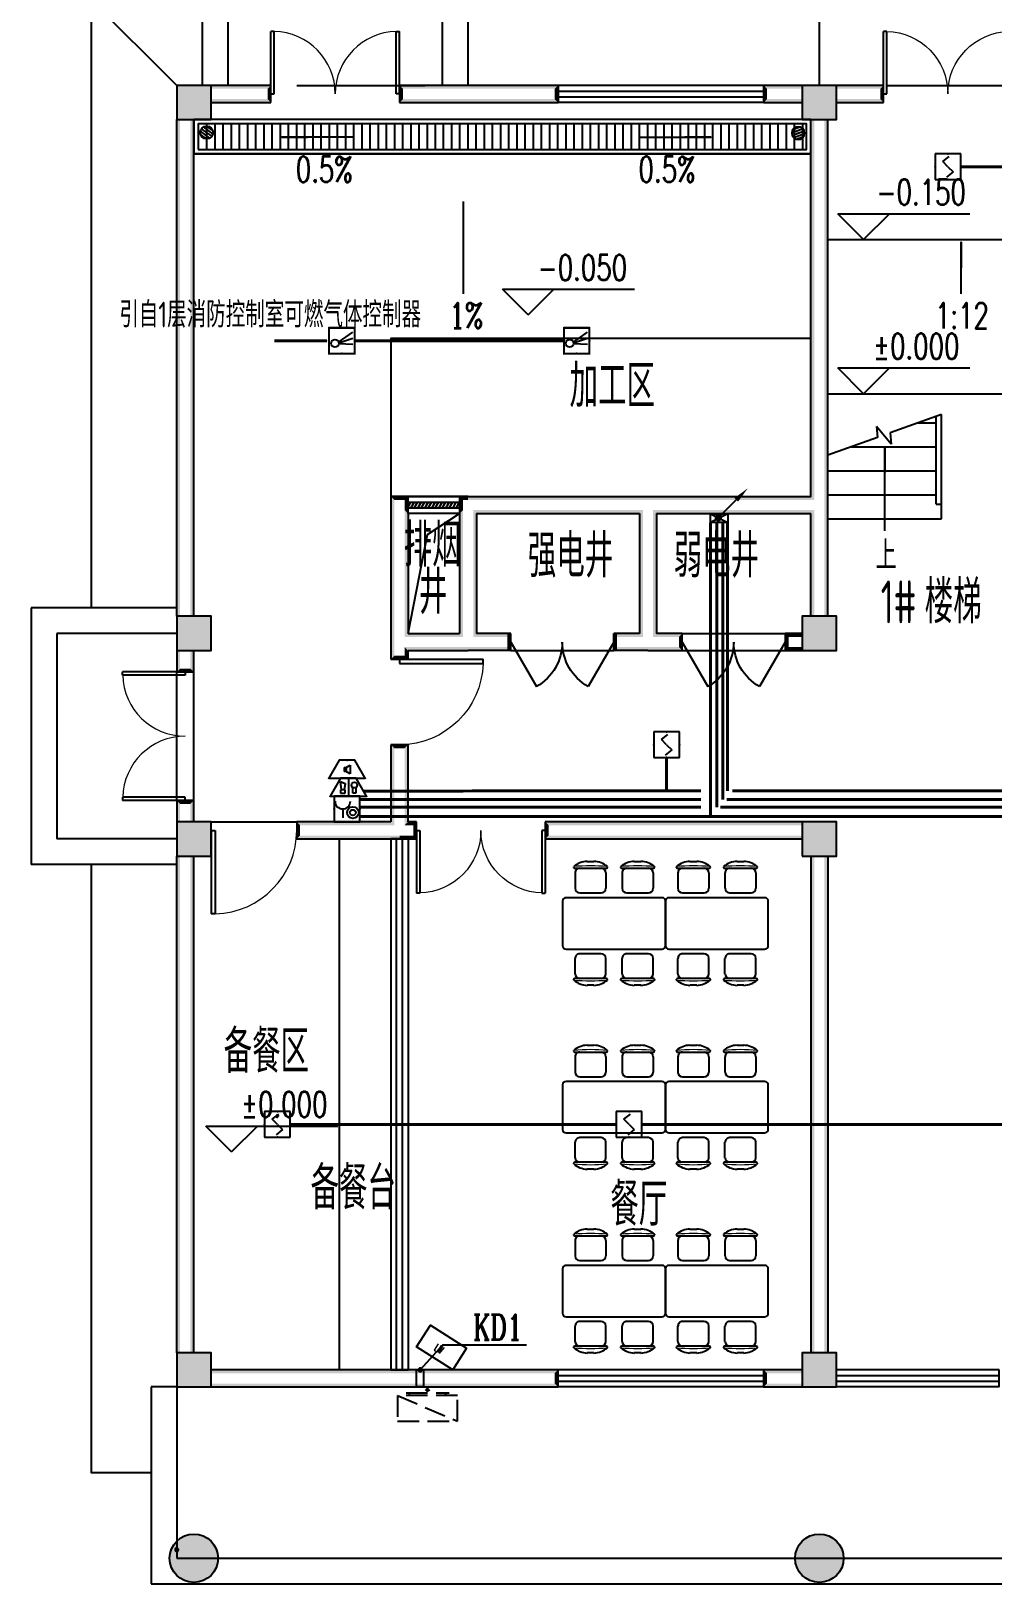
# Model space of a CAD drawing. Extents: x 6250600 to 6678662, y -692028 to -290561.
# Drawn here: x 6560803 to 6572028, y -406066 to -387932 of the extents above; entities that cross this region are included whole.
import ezdxf
from ezdxf.enums import TextEntityAlignment as Align

# ---------------------------------------------------------------- set-up
doc = ezdxf.new("R2010")
doc.units = 0
doc.header["$LTSCALE"] = 1000
doc.header["$MEASUREMENT"] = 0
doc.linetypes.add('DASH', pattern=[0.35, 0.25, -0.1])
doc.layers.get('0').update_dxf_attribs({"linetype": 'CONTINUOUS'})
for name, color, linetype in [('EQUIP-消防', 3, 'CONTINUOUS'), ('LWIRE', 4, 'CONTINUOUS'), ('PUB_HATCH', 8, 'CONTINUOUS'), ('WIRE-消防', 5, 'CONTINUOUS'), ('WIRE-照明', 1, 'CONTINUOUS'), ('建筑底图', 251, 'CONTINUOUS'), ('排水', 221, 'CONTINUOUS')]:
    doc.layers.add(name, color=color, linetype=linetype)
doc.styles.add('_TCH_AXIS', font='COMPLEX', dxfattribs={"bigfont": 'GBCBIG'})
doc.styles.add('_TCH_DIM', font='SIMPLEX', dxfattribs={"bigfont": 'GBCBIG'})
doc.styles.add('_TCH_LABEL', font='COMPLEX', dxfattribs={"bigfont": 'GBCBIG'})
doc.styles.add('DIM_FONT', font='SIMPLEX', dxfattribs={"width": 0.7, "bigfont": 'GBCBIG'})
doc.styles.add('sceie', font='sceie.shx', dxfattribs={"width": 0.7, "bigfont": 'sceic.shx'})
doc.styles.add('schuco', font='sceie.shx', dxfattribs={"width": 0.7, "bigfont": 'sceic.shx'})
doc.styles.get("Standard").update_dxf_attribs({"font": 'GBENOR', "bigfont": 'GBCBIG'})
doc.styles.add('TG_LINETYPE', font='SIMPLEX', dxfattribs={"width": 0.8, "height": 3, "bigfont": 'HZTXT'})
doc.linetypes.add('TG_C', pattern='A,2,-0.4,["C",TG_LINETYPE,S=0.1,R=0,X=-0.27,Y=-0.15],0', length=2.4)
doc.linetypes.add('TG_F', pattern='A,2,-0.4,["F",TG_LINETYPE,S=0.1,R=0,X=-0.28,Y=-0.15],0', length=2.4)

# ---------------------------------------------------------------- blocks, each defined once
blk = doc.blocks.new('$Equip$00002649')
for p, q in [((-0.5, 0.5), (-0.5, -0.5)), ((0.5, 0.5), (-0.5, 0.5)), ((-0.2, 0.2), (0.05, 0.4)), ((0, 0), (-0.2, 0.2)), ((0, 0), (0.2, -0.2)), ((0.5, -0.5), (0.5, 0.5)), ((-0.5, -0.5), (0.5, -0.5)), ((0.2, -0.2), (-0.05, -0.4))]:
    blk.add_line(p, q)
at = {"const_width": 0.04}
blk.add_lwpolyline([(-0.5, 0.5), (0.5, 0.5), (0.5, -0.5), (-0.5, -0.5), (-0.5, 0.5), (0.5, 0.5)], dxfattribs=at)
for p in [(-0.5, 0), (0, 0.5), (0.5, 0), (0, -0.5)]:
    blk.add_point(p)
at = {"color": 7, "flags": 1}
for tag, height, p in [('A', 0.00002, (0, 0)), ('B', 0.4, (0.762, -0.208))]:
    blk.add_attdef(tag, text='', height=height, dxfattribs=at).set_placement(p, align=Align.MIDDLE_CENTER)
blk = doc.blocks.new('$equip$00002679')
for p, q in [((-0.3, 0.699), (-0.703, 0)), ((0.3, 0.699), (-0.3, 0.699)), ((0.3, 0.699), (-0.3, 0.699)), ((0, 0.699), (0, 0)), ((0.703, 0), (0.3, 0.699)), ((-0.703, 0), (0.703, 0)), ((-0.264, 0.249), (-0.304, 0.569)), ((-0.304, 0.569), (-0.128, 0.489)), ((-0.304, 0.249), (-0.304, 0.113)), ((-0.128, 0.249), (-0.304, 0.249)), ((-0.304, 0.113), (-0.128, 0.113)), ((-0.128, 0.489), (-0.168, 0.249)), ((-0.128, 0.113), (-0.128, 0.249)), ((0.174, 0.11), (0.174, 0.338)), ((0.294, 0.11), (0.174, 0.11)), ((0.294, 0.338), (0.294, 0.11))]:
    blk.add_line(p, q)
at = {"const_width": 0.0667}
for points in [[(-0.299, 0.699), (0.301, 0.699), (0.703, 0), (-0.702, 0), (-0.299, 0.699), (0.301, 0.699)], [(-0.3, 0.699), (0.3, 0.699), (0.703, 0), (-0.703, 0), (-0.3, 0.699), (0.3, 0.699)]]:
    blk.add_lwpolyline(points, dxfattribs=at)
blk.add_circle((0.234, 0.43), 0.111)
for p in [(0, 0.699), (-0.501, 0.349), (0, 0), (0.502, 0.349)]:
    blk.add_point(p)
at = {"color": 7, "flags": 1}
for tag, height, p in [('A', 0.00002, (0, 0)), ('B', 0.4, (0.961, 0.299))]:
    blk.add_attdef(tag, text='', height=height, dxfattribs=at).set_placement(p, align=Align.MIDDLE_CENTER)
blk = doc.blocks.new('$equip$00002677')
for p, q in [((-0.3, 0.699), (-0.703, 0)), ((0.3, 0.699), (-0.3, 0.699)), ((0.703, 0), (0.3, 0.699)), ((-0.703, 0), (0.703, 0)), ((-0.117, 0.421), (-0.117, 0.26)), ((-0.117, 0.421), (-0.036, 0.421)), ((-0.036, 0.26), (-0.117, 0.26)), ((-0.036, 0.421), (0.118, 0.503)), ((-0.036, 0.421), (-0.036, 0.26)), ((0.118, 0.173), (-0.036, 0.26)), ((0.118, 0.503), (0.118, 0.173))]:
    blk.add_line(p, q)
at = {"const_width": 0.0667}
blk.add_lwpolyline([(-0.3, 0.699), (0.3, 0.699), (0.703, 0), (-0.703, 0), (-0.3, 0.699), (0.3, 0.699)], dxfattribs=at)
blk.add_lwpolyline([(-0.3, 0.699), (0.3, 0.699), (0.703, 0), (-0.703, 0), (-0.3, 0.699), (0.3, 0.699)], dxfattribs=at)
for p in [(0, 0.699), (-0.501, 0.349), (0, 0), (0.502, 0.349)]:
    blk.add_point(p)
at = {"color": 7, "flags": 1}
for tag, height, p in [('A', 0.00002, (0, 0)), ('B', 0.4, (0.961, 0.299))]:
    blk.add_attdef(tag, text='', height=height, dxfattribs=at).set_placement(p, align=Align.MIDDLE_CENTER)
blk = doc.blocks.new('$equip$00002651')
for p, q in [((-0.5, 0.5), (-0.5, -0.5)), ((0.5, 0.5), (-0.5, 0.5)), ((-0.125, -0.052), (0.429, 0.342)), ((-0.119, -0.075), (0.429, 0.108)), ((0.5, -0.5), (0.5, 0.5)), ((-0.5, -0.5), (0.5, -0.5)), ((-0.116, -0.1), (0.429, -0.126))]:
    blk.add_line(p, q)
at = {"const_width": 0.0667}
blk.add_lwpolyline([(-0.5, 0.5), (0.5, 0.5), (0.5, -0.5), (-0.5, -0.5), (-0.5, 0.5), (0.5, 0.5)], dxfattribs=at)
blk.add_circle((-0.268, -0.1), 0.151)
for p in [(-0.5, 0), (0, 0.5), (0.5, 0), (0, -0.5)]:
    blk.add_point(p)
at = {"color": 7, "flags": 1}
for tag, height, p in [('A', 0.00002, (0, 0)), ('B', 0.4, (0.762, -0.208))]:
    blk.add_attdef(tag, text='', height=height, dxfattribs=at).set_placement(p, align=Align.MIDDLE_CENTER)
blk = doc.blocks.new('$TelecSys$00000079')
for p, q in [((0.7, 0.7), (0, 0)), ((0.104, 0.104), (0.104, 0.104)), ((-0.104, -0.104), (-0.104, -0.104))]:
    blk.add_line(p, q)
at = {"const_width": 0.142}
blk.add_lwpolyline([(-0.071, 0, 1), (0.071, 0, 1)], format="xyb", close=True, dxfattribs=at)
blk.add_solid([(0.63, 0.77), (0.77, 0.63), (1.15, 1.15)])
at = {"width": 0.8, "flags": 9}
blk.add_attdef('A', (0, 0), '', height=0.00002, dxfattribs=at)
blk = doc.blocks.new('$equip$00002655')
for p, q in [((-0.5, 1), (-0.5, 0)), ((0.5, 1), (-0.5, 1)), ((0.5, 0), (0.5, 1)), ((-0.5, 0), (0.5, 0)), ((-0.169, 0.5), (-0.169, 0.15))]:
    blk.add_line(p, q)
at = {"const_width": 0.0667}
blk.add_lwpolyline([(-0.5, 1), (0.5, 1), (0.5, 0), (-0.5, 0), (-0.5, 1), (0.5, 1)], dxfattribs=at)
for radius in [0.226, 0.113]:
    blk.add_circle((0.227, 0.36), radius)
blk.add_arc((-0.169, 0.8), 0.3, 180, 0)
for p in [(0, 1), (-0.5, 0.5), (0, 0), (0.5, 0.5)]:
    blk.add_point(p)
at = {"color": 7, "flags": 1}
for tag, height, p in [('A', 0.00002, (0, 0)), ('B', 0.4, (0.762, 0.292))]:
    blk.add_attdef(tag, text='', height=height, dxfattribs=at).set_placement(p, align=Align.MIDDLE_CENTER)
blk = doc.blocks.new('$plan$00000279')
for p, q in [((-389, 921), (-290, 921)), ((298, 921), (397, 921)), ((-569, 821), (-109, 821)), ((-564, 754), (-564, 529)), ((-114, 754), (-114, 529)), ((117, 821), (577, 821)), ((122, 754), (122, 529)), ((572, 754), (572, 529)), ((-497, 461), (-182, 461)), ((190, 461), (505, 461)), ((-746, 342), (-746, -308)), ((704, 392), (-696, 392)), ((754, -308), (754, 342)), ((-696, -358), (704, -358)), ((-182, -427), (-497, -427)), ((505, -427), (190, -427)), ((-564, -720), (-564, -495)), ((-114, -720), (-114, -495)), ((122, -720), (122, -495)), ((572, -720), (572, -495)), ((-109, -787), (-569, -787)), ((-290, -887), (-389, -887)), ((577, -787), (117, -787)), ((397, -887), (298, -887))]:
    blk.add_line(p, q)
for centre, radius, start, end in [((-379, 606), 316, 91.7651, 130.7265), ((-300, 606), 316, 49.2735, 88.2349), ((307, 606), 316, 91.7651, 130.7265), ((387, 606), 316, 49.2735, 88.2349), ((-579, 837), 10, 130.7265, 202.67), ((-569, 841), 20, 202.67, 270), ((-497, 754), 67.5, 90, 180), ((-182, 754), 67.5, 0, 90), ((-109, 841), 20, 270, 337.33), ((-100, 837), 10, 337.33, 49.2735), ((108, 837), 10, 130.7265, 202.67), ((117, 841), 20, 202.67, 270), ((190, 754), 67.5, 90, 180), ((505, 754), 67.5, 0, 90), ((577, 841), 20, 270, 337.33), ((587, 837), 10, 337.33, 49.2735), ((-497, 529), 67.5, 180, 270), ((-182, 529), 67.5, 270, 0), ((190, 529), 67.5, 180, 270), ((505, 529), 67.5, 270, 0), ((-696, 342), 50, 90, 180), ((704, 342), 50, 0, 90), ((-696, -308), 50, 180, 270), ((-497, -495), 67.5, 90, 180), ((-182, -495), 67.5, 0, 90), ((190, -495), 67.5, 90, 180), ((505, -495), 67.5, 0, 90), ((704, -308), 50, 270, 0), ((-579, -803), 10, 157.33, 229.2735), ((-569, -807), 20, 90, 157.33), ((-379, -572), 316, 229.2735, 268.2349), ((-497, -720), 67.5, 180, 270), ((-300, -572), 316, 271.7651, 310.7265), ((-182, -720), 67.5, 270, 0), ((-109, -807), 20, 22.67, 90), ((-100, -803), 10, 310.7265, 22.67), ((108, -803), 10, 157.33, 229.2735), ((117, -807), 20, 90, 157.33), ((307, -572), 316, 229.2735, 268.2349), ((190, -720), 67.5, 180, 270), ((387, -572), 316, 271.7651, 310.7265), ((505, -720), 67.5, 270, 0), ((577, -807), 20, 22.67, 90), ((587, -803), 10, 310.7265, 22.67)]:
    blk.add_arc(centre, radius, start, end)
at = {"lineweight": 13}
for centre, start, end in [((-339, -1857), 84.8023, 95.1977), ((347, -1857), 84.8023, 95.1977), ((-339, 1890), 264.8023, 275.1977), ((347, 1890), 264.8023, 275.1977)]:
    blk.add_arc(centre, 2713, start, end, dxfattribs=at)
at = {"width": 0.8, "flags": 9}
for tag in ['XSIZE', 'YSIZE']:
    blk.add_attdef(tag, (0, 0), '', height=0.5, dxfattribs=at)
blk = doc.blocks.new('A$C2E081725')
at = {"linetype": 'DASH'}
for p, q in [((700, 94), (0, 394)), ((600, 64), (100, 64)), ((138, 94), (138, 64)), ((350, 8), (327, 39)), ((350, 49), (350, 0)), ((350, 8), (373, 39)), ((563, 94), (563, 64))]:
    blk.add_line(p, q, dxfattribs=at)
blk.add_lwpolyline([(0, 394), (0, 94), (700, 94), (700, 394)], close=True, dxfattribs=at)
blk = doc.blocks.new('$lvtry$00000171')
at = {"layer": '排水'}
for p, q in [((-74, 11), (-11, 74)), ((-70, -27), (27, 70)), ((-53, -53), (53, 53)), ((-27, -70), (70, 27)), ((11, -74), (74, -11))]:
    blk.add_line(p, q, dxfattribs=at)
blk.add_circle((0, 0), 75, dxfattribs=at)
blk.add_point((0, 0), dxfattribs=at)
blk = doc.blocks.new('$WINLIB2D$00000039')
at = {"color": 0}
for points in [[(-0.5, 0.5), (-0.5, -0.5)], [(0.5, 0.5), (-0.5, 0.5)], [(0.5, -0.5), (0.5, 0.5)], [(-0.5, 0.167), (0.5, 0.167)], [(-0.452, -0.167), (-0.5, 0.084)], [(-0.384, -0.167), (-0.448, 0.167)], [(-0.316, -0.167), (-0.38, 0.167)], [(-0.248, -0.167), (-0.312, 0.167)], [(-0.18, -0.167), (-0.244, 0.167)], [(-0.112, -0.167), (-0.176, 0.167)], [(-0.044, -0.167), (-0.108, 0.167)], [(0.024, -0.167), (-0.04, 0.167)], [(0.092, -0.167), (0.028, 0.167)], [(0.16, -0.167), (0.096, 0.167)], [(0.228, -0.167), (0.164, 0.167)], [(0.296, -0.167), (0.232, 0.167)], [(0.364, -0.167), (0.3, 0.167)], [(0.432, -0.167), (0.368, 0.167)], [(0.5, -0.167), (0.436, 0.167)], [(-0.5, -0.167), (0.5, -0.167)], [(0.5, -0.5), (-0.5, -0.5)]]:
    blk.add_lwpolyline(points, dxfattribs=at)
blk = doc.blocks.new('$DorLib2D$00000002')
for p, q in [((-0.5, 0), (-0.5, 0.4875)), ((-0.475, 0.4875), (-0.5, 0.4875)), ((-0.475, 0), (-0.475, 0.4875)), ((0.475, 0), (0.475, 0.4875)), ((0.475, 0.4875), (0.5, 0.4875)), ((0.5, 0), (0.5, 0.4875)), ((-0.5, 0), (-0.475, 0)), ((0.5, 0), (0.475, 0))]:
    blk.add_line(p, q)
at = {"lineweight": 13}
for centre, start, end in [((-0.4875, 0), 0, 88.53072), ((0.4875, 0), 91.46928, 180)]:
    blk.add_arc(centre, 0.4875, start, end, dxfattribs=at)
blk = doc.blocks.new('$DorLib2D$00000231')
at = {"color": 0}
for p, q in [((-0.5, 0), (-0.25, 0.433)), ((0.5, 0), (0.25, 0.433))]:
    blk.add_line(p, q, dxfattribs=at)
for centre, start, end in [((-0.5, 0), 0, 60), ((0.5, 0), 120, 180)]:
    blk.add_arc(centre, 0.5, start, end, dxfattribs=at)
blk = doc.blocks.new('$WINLIB2D$00000001')
at = {"color": 0}
for points in [[(-0.5, 0.5), (-0.5, -0.5)], [(-0.5, 0.5), (0.5, 0.5)], [(0.5, -0.5), (0.5, 0.5)], [(0.5, 0.1667), (-0.5, 0.1667)], [(0.5, -0.1667), (-0.5, -0.1667)], [(-0.5, -0.5), (0.5, -0.5)]]:
    blk.add_lwpolyline(points, dxfattribs=at)
blk = doc.blocks.new('$DorLib2D$00000001')
for p, q in [((0.45, 0.975), (0.5, 0.975)), ((0.45, 0), (0.45, 0.975)), ((0.5, 0), (0.5, 0.975)), ((0.5, 0), (0.45, 0))]:
    blk.add_line(p, q)
at = {"lineweight": 13}
blk.add_arc((0.475, 0), 0.975, 91.4693, 180, dxfattribs=at)
blk = doc.blocks.new('$TCHSYS$WIN2D')
for p, q in [((-0.5, 0.5), (0.5, 0.5)), ((-0.5, 0.5), (-0.5, -0.5)), ((0.5, 0.5), (0.5, -0.5)), ((0.5, 0.1667), (-0.5, 0.1667)), ((0.5, -0.1667), (-0.5, -0.1667)), ((-0.5, -0.5), (0.5, -0.5))]:
    blk.add_line(p, q)
blk = doc.blocks.new('_FZH')
blk.add_lwpolyline([(-0.5, -0.5), (0.5, -0.5), (0.5, 0.5), (-0.5, 0.5)], close=True)
at = {"layer": 'PUB_HATCH'}
blk.add_solid([(-0.5, -0.5), (0.5, -0.5), (-0.5, 0.5), (0.5, 0.5)], dxfattribs=at)

msp = doc.modelspace()

# ---------------------------------------------------------------- hatches: boundary and pattern name
at = {"layer": '建筑底图'}
for points in [[(6562902.6, -388566.4), (6562502.6, -388566.4), (6562542.6, -388606.4), (6562862.6, -388606.4)], [(6562502.6, -388566.4), (6562502.6, -388966.4), (6562542.6, -388926.4), (6562542.6, -388606.4)], [(6562902.6, -388966.4), (6562902.6, -388566.4), (6562862.6, -388606.4), (6562862.6, -388926.4)], [(6562902.6, -388566.4), (6562902.6, -388606.4), (6563562.6, -388606.4), (6563602.6, -388566.4)], [(6563602.6, -388766.4), (6563602.6, -388566.4), (6563562.6, -388606.4), (6563562.6, -388726.4)], [(6566952.9, -388566.4), (6565102.6, -388566.4), (6565142.6, -388606.4), (6566912.9, -388606.4)], [(6565102.6, -388566.4), (6565102.6, -388766.4), (6565142.6, -388726.4), (6565142.6, -388606.4)], [(6566952.9, -388766.4), (6566952.9, -388566.4), (6566912.9, -388606.4), (6566912.9, -388726.4)], [(6569802.6, -388606.4), (6569802.6, -388566.4), (6569352.9, -388566.4), (6569392.9, -388606.4)], [(6569352.9, -388566.4), (6569352.9, -388766.4), (6569392.9, -388726.4), (6569392.9, -388606.4)], [(6570202.6, -388566.4), (6569802.6, -388566.4), (6569842.6, -388606.4), (6570162.6, -388606.4)], [(6569802.6, -388566.4), (6569802.6, -388966.4), (6569842.6, -388926.4), (6569842.6, -388606.4)], [(6570202.6, -388966.4), (6570202.6, -388566.4), (6570162.6, -388606.4), (6570162.6, -388926.4)], [(6570202.6, -388566.4), (6570202.6, -388606.4), (6570712.6, -388606.4), (6570752.6, -388566.4)], [(6570752.6, -388766.4), (6570752.6, -388566.4), (6570712.6, -388606.4), (6570712.6, -388726.4)], [(6562902.6, -388726.4), (6562902.6, -388766.4), (6563602.6, -388766.4), (6563562.6, -388726.4)], [(6565102.6, -388766.4), (6566952.9, -388766.4), (6566912.9, -388726.4), (6565142.6, -388726.4)], [(6569802.6, -388766.4), (6569802.6, -388726.4), (6569392.9, -388726.4), (6569352.9, -388766.4)], [(6570202.6, -388726.4), (6570202.6, -388766.4), (6570752.6, -388766.4), (6570712.6, -388726.4)], [(6562502.6, -388966.4), (6562902.6, -388966.4), (6562862.6, -388926.4), (6562542.6, -388926.4)], [(6562542.6, -388966.4), (6562502.6, -388966.4), (6562502.6, -394766.4), (6562542.6, -394766.4)], [(6562702.6, -388966.4), (6562662.6, -388966.4), (6562662.6, -394766.4), (6562702.6, -394766.4)], [(6569802.6, -388966.4), (6570202.6, -388966.4), (6570162.6, -388926.4), (6569842.6, -388926.4)], [(6569942.6, -388966.4), (6569902.6, -388966.4), (6569902.6, -393366.4), (6569942.6, -393406.4)], [(6570102.6, -388966.4), (6570062.6, -388966.4), (6570062.6, -393466.4), (6570102.6, -393466.4)], [(6565002.6, -393366.4), (6565002.6, -394966.4), (6565042.6, -394966.4), (6565042.6, -393406.4)], [(6565202.6, -393366.4), (6565002.6, -393366.4), (6565042.6, -393406.4), (6565162.6, -393406.4)], [(6565202.6, -393566.4), (6565202.6, -393366.4), (6565162.6, -393406.4), (6565162.6, -393526.4)], [(6565902.6, -393366.4), (6565802.6, -393366.4), (6565842.6, -393406.4), (6565902.6, -393406.4)], [(6565802.6, -393366.4), (6565802.6, -393566.4), (6565842.6, -393526.4), (6565842.6, -393406.4)], [(6565902.6, -393366.4), (6568002.6, -393366.4), (6568002.6, -393406.4), (6565902.6, -393406.4)], [(6568002.6, -393366.4), (6569902.6, -393366.4), (6569942.6, -393406.4), (6568002.6, -393406.4)], [(6570062.6, -394766.4), (6570102.6, -394766.4), (6570102.6, -393466.4), (6570062.6, -393466.4)], [(6565202.6, -393566.4), (6565202.6, -394966.4), (6565162.6, -395006.4), (6565162.6, -393526.4)], [(6565802.6, -393566.4), (6565802.6, -394966.4), (6565842.6, -395006.4), (6565842.6, -393526.4)], [(6566002.6, -393566.4), (6567902.6, -393566.4), (6567942.6, -393526.4), (6565962.6, -393526.4)], [(6566002.6, -393566.4), (6566002.6, -394966.4), (6565962.6, -395006.4), (6565962.6, -393526.4)], [(6567902.6, -393566.4), (6567902.6, -394966.4), (6567942.6, -395006.4), (6567942.6, -393526.4)], [(6568102.6, -393566.4), (6569902.6, -393566.4), (6569942.6, -393526.4), (6568062.6, -393526.4)], [(6568102.6, -393566.4), (6568102.6, -394966.4), (6568062.6, -395006.4), (6568062.6, -393526.4)], [(6569902.6, -394766.4), (6569942.6, -394766.4), (6569942.6, -393526.4), (6569902.6, -393566.4)], [(6562902.6, -394766.4), (6562502.6, -394766.4), (6562542.6, -394806.4), (6562862.6, -394806.4)], [(6562502.6, -394766.4), (6562502.6, -395166.4), (6562542.6, -395126.4), (6562542.6, -394806.4)], [(6562902.6, -395166.4), (6562902.6, -394766.4), (6562862.6, -394806.4), (6562862.6, -395126.4)], [(6570202.6, -394766.4), (6569802.6, -394766.4), (6569842.6, -394806.4), (6570162.6, -394806.4)], [(6569802.6, -394766.4), (6569802.6, -395166.4), (6569842.6, -395126.4), (6569842.6, -394806.4)], [(6570202.6, -395166.4), (6570202.6, -394766.4), (6570162.6, -394806.4), (6570162.6, -395126.4)], [(6565002.6, -394966.4), (6565002.6, -395266.4), (6565042.6, -395226.4), (6565042.6, -394966.4)], [(6565202.6, -394966.4), (6565802.6, -394966.4), (6565842.6, -395006.4), (6565162.6, -395006.4)], [(6566402.7, -394966.4), (6566002.6, -394966.4), (6565962.6, -395006.4), (6566402.7, -395006.4)], [(6566402.7, -395166.4), (6566402.7, -394966.4), (6566362.7, -394966.4), (6566362.7, -395166.4)], [(6567902.6, -394966.4), (6567602.7, -394966.4), (6567602.7, -395006.4), (6567942.6, -395006.4)], [(6567602.7, -395166.4), (6567602.7, -394966.4), (6567642.7, -394966.4), (6567642.7, -395166.4)], [(6568402.7, -394966.4), (6568102.6, -394966.4), (6568062.6, -395006.4), (6568362.7, -395006.4)], [(6568402.7, -395166.4), (6568402.7, -394966.4), (6568362.7, -395006.4), (6568362.7, -395126.4)], [(6569802.6, -395006.4), (6569802.6, -394966.4), (6569602.7, -394966.4), (6569642.7, -395006.4)], [(6569602.7, -394966.4), (6569602.7, -395166.4), (6569642.7, -395126.4), (6569642.7, -395006.4)], [(6562502.6, -395166.4), (6562902.6, -395166.4), (6562862.6, -395126.4), (6562542.6, -395126.4)], [(6565202.6, -395266.4), (6565202.6, -395166.4), (6565162.6, -395126.4), (6565162.6, -395226.4)], [(6565202.6, -395166.4), (6565902.6, -395166.4), (6565902.6, -395126.4), (6565162.6, -395126.4)], [(6566402.7, -395166.4), (6565902.6, -395166.4), (6565902.6, -395126.4), (6566402.7, -395126.4)], [(6568002.6, -395166.4), (6567602.7, -395166.4), (6567602.7, -395126.4), (6568002.6, -395126.4)], [(6568002.6, -395166.4), (6568402.7, -395166.4), (6568362.7, -395126.4), (6568002.6, -395126.4)], [(6569802.6, -395166.4), (6569802.6, -395126.4), (6569642.7, -395126.4), (6569602.7, -395166.4)], [(6569802.6, -395166.4), (6570202.6, -395166.4), (6570162.6, -395126.4), (6569842.6, -395126.4)], [(6562542.6, -395166.4), (6562502.6, -395166.4), (6562502.6, -395416.4), (6562542.6, -395376.4)], [(6562702.6, -395166.4), (6562662.6, -395166.4), (6562662.6, -395376.4), (6562702.6, -395416.4)], [(6565002.6, -395266.4), (6565202.6, -395266.4), (6565162.6, -395226.4), (6565042.6, -395226.4)], [(6562502.6, -395416.4), (6562702.6, -395416.4), (6562662.6, -395376.4), (6562542.6, -395376.4)], [(6565202.6, -396266.4), (6565002.6, -396266.4), (6565042.6, -396306.4), (6565162.6, -396306.4)], [(6565002.6, -396266.4), (6565002.6, -397166.4), (6565042.6, -397206.4), (6565042.6, -396306.4)], [(6565202.6, -397166.4), (6565202.6, -396266.4), (6565162.6, -396306.4), (6565162.6, -397206.4)], [(6562702.6, -396916.4), (6562502.6, -396916.4), (6562542.6, -396956.4), (6562662.6, -396956.4)], [(6562502.6, -397166.4), (6562542.6, -397166.4), (6562542.6, -396956.4), (6562502.6, -396916.4)], [(6562662.6, -397166.4), (6562702.6, -397166.4), (6562702.6, -396916.4), (6562662.6, -396956.4)], [(6562902.6, -397166.4), (6562502.6, -397166.4), (6562542.6, -397206.4), (6562862.6, -397206.4)], [(6562502.6, -397166.4), (6562502.6, -397566.4), (6562542.6, -397526.4), (6562542.6, -397206.4)], [(6562902.6, -397566.4), (6562902.6, -397166.4), (6562862.6, -397206.4), (6562862.6, -397526.4)], [(6565002.6, -397166.4), (6563902.6, -397166.4), (6563942.6, -397206.4), (6565042.6, -397206.4)], [(6563902.6, -397166.4), (6563902.6, -397366.4), (6563942.6, -397326.4), (6563942.6, -397206.4)], [(6563902.6, -397366.4), (6565102.6, -397366.4), (6565102.6, -397326.4), (6563942.6, -397326.4)], [(6565102.6, -397366.4), (6565302.6, -397366.4), (6565262.6, -397326.4), (6565102.6, -397326.4)], [(6565302.6, -397166.4), (6565202.6, -397166.4), (6565162.6, -397206.4), (6565262.6, -397206.4)], [(6565302.6, -397366.4), (6565302.6, -397166.4), (6565262.6, -397206.4), (6565262.6, -397326.4)], [(6569802.6, -397206.4), (6569802.6, -397166.4), (6566802.6, -397166.4), (6566842.6, -397206.4)], [(6566802.6, -397166.4), (6566802.6, -397366.4), (6566842.6, -397326.4), (6566842.6, -397206.4)], [(6569802.6, -397366.4), (6569802.6, -397326.4), (6566842.6, -397326.4), (6566802.6, -397366.4)], [(6570202.6, -397166.4), (6569802.6, -397166.4), (6569842.6, -397206.4), (6570162.6, -397206.4)], [(6569802.6, -397166.4), (6569802.6, -397566.4), (6569842.6, -397526.4), (6569842.6, -397206.4)], [(6570202.6, -397566.4), (6570202.6, -397166.4), (6570162.6, -397206.4), (6570162.6, -397526.4)], [(6562502.6, -397566.4), (6562902.6, -397566.4), (6562862.6, -397526.4), (6562542.6, -397526.4)], [(6562542.6, -397566.4), (6562502.6, -397566.4), (6562502.6, -403366.4), (6562542.6, -403366.4)], [(6562702.6, -397566.4), (6562662.6, -397566.4), (6562662.6, -403366.4), (6562702.6, -403366.4)], [(6569802.6, -397566.4), (6570202.6, -397566.4), (6570162.6, -397526.4), (6569842.6, -397526.4)], [(6569902.6, -403366.4), (6569942.6, -403366.4), (6569942.6, -397566.4), (6569902.6, -397566.4)], [(6570062.6, -403366.4), (6570102.6, -403366.4), (6570102.6, -397566.4), (6570062.6, -397566.4)], [(6562902.6, -403366.4), (6562502.6, -403366.4), (6562542.6, -403406.4), (6562862.6, -403406.4)], [(6562502.6, -403366.4), (6562502.6, -403766.4), (6562542.6, -403726.4), (6562542.6, -403406.4)], [(6562902.6, -403766.4), (6562902.6, -403366.4), (6562862.6, -403406.4), (6562862.6, -403726.4)], [(6570202.6, -403366.4), (6569802.6, -403366.4), (6569842.6, -403406.4), (6570162.6, -403406.4)], [(6569802.6, -403366.4), (6569802.6, -403766.4), (6569842.6, -403726.4), (6569842.6, -403406.4)], [(6570202.6, -403766.4), (6570202.6, -403366.4), (6570162.6, -403406.4), (6570162.6, -403726.4)], [(6562902.6, -403566.4), (6562902.6, -403606.4), (6566912.6, -403606.4), (6566952.6, -403566.4)], [(6566952.6, -403766.4), (6566952.6, -403566.4), (6566912.6, -403606.4), (6566912.6, -403726.4)], [(6569802.6, -403606.4), (6569802.6, -403566.4), (6569352.6, -403566.4), (6569392.6, -403606.4)], [(6569352.6, -403566.4), (6569352.6, -403766.4), (6569392.6, -403726.4), (6569392.6, -403606.4)], [(6562502.6, -403766.4), (6562902.6, -403766.4), (6562862.6, -403726.4), (6562542.6, -403726.4)], [(6562902.6, -403726.4), (6562902.6, -403766.4), (6566952.6, -403766.4), (6566912.6, -403726.4)], [(6569802.6, -403766.4), (6569802.6, -403726.4), (6569392.6, -403726.4), (6569352.6, -403766.4)], [(6569802.6, -403766.4), (6570202.6, -403766.4), (6570162.6, -403726.4), (6569842.6, -403726.4)]]:
    msp.add_hatch(color=256, dxfattribs=at).paths.add_polyline_path(points)
h = msp.add_hatch(dxfattribs=at)
h.set_pattern_fill('LINE', color=256, scale=100, angle=90)
h.set_pattern_definition([(90, (-37990617.66, -1469035.77), (-95.25, 6e-15), [])])
h.paths.add_polyline_path([(6569852.6, -389016.4), (6562852.6, -389016.4), (6562852.6, -389316.4), (6569852.6, -389316.4)])
h = msp.add_hatch(color=256, dxfattribs=at)
h.dxf.hatch_style = 1
h.paths.add_polyline_path([(6562419.7, -405766.4, 1), (6562985.4, -405766.4, 1)])
h = msp.add_hatch(color=256, dxfattribs=at)
h.dxf.hatch_style = 1
h.paths.add_polyline_path([(6569719.7, -405766.4, 1), (6570285.4, -405766.4, 1)])

# ---------------------------------------------------------------- linework, layer by layer
at = {"color": 2}
for p, q in [((6568733.5, -393571.4), (6568933.5, -393671.4)), ((6568933.5, -393571.4), (6568733.5, -393671.4))]:
    msp.add_line(p, q, dxfattribs=at)
msp.add_lwpolyline([(6568733.5, -393671.4), (6568733.5, -393571.4), (6568933.5, -393571.4), (6568933.5, -393671.4)], close=True, dxfattribs=at)
at = {"layer": 'WIRE-消防', "color": 5, "linetype": 'Continuous', "const_width": 35}
for points in [[(6572902.6, -389516.4), (6571652.6, -389516.4)], [(6563642.5, -391549.2), (6564256.5, -391549.2)], [(6564579.4, -391549.2), (6567019, -391549.2)], [(6568931.6, -396805.4), (6568931.6, -393671.4)], [(6568219.6, -396805.7), (6568219.5, -396416.5)], [(6568987, -396805.4), (6583828.7, -396800.6)], [(6564677.7, -396806.8), (6568621, -396805.5)], [(6567632, -400700.5), (6563827.4, -400700.5)], [(6573424.4, -400700.5), (6567932, -400700.5)]]:
    msp.add_lwpolyline(points, dxfattribs=at)
at = {"layer": 'WIRE-消防', "color": 3, "linetype": 'TG_F', "const_width": 35}
for points in [[(6568807.4, -396995.8), (6568807.4, -393671.4)], [(6564640.4, -396995.8), (6568621, -396995.8)], [(6568846, -396995.8), (6576791.4, -396995.8)]]:
    msp.add_lwpolyline(points, dxfattribs=at)
at = {"layer": 'WIRE-照明', "color": 4, "linetype": 'TG_C', "const_width": 35}
for points in [[(6568733.5, -393671.4), (6568733.5, -397102.7)], [(6564629.5, -397102.7), (6576724.3, -397102.7)]]:
    msp.add_lwpolyline(points, dxfattribs=at)
at = {"layer": 'WIRE-照明', "color": 1, "linetype": 'DASH', "const_width": 35}
for points in [[(6568874.5, -396905.7), (6568874.5, -393671.4)], [(6564640.4, -396907.1), (6568621, -396905.8)], [(6568919.9, -396905.7), (6576848.5, -396903.2)]]:
    msp.add_lwpolyline(points, dxfattribs=at)
at = {"layer": '建筑底图'}
for p, q in [((6562802.6, -388566.4), (6562802.6, -386866.4)), ((6565902.6, -388566.4), (6565902.6, -386866.4)), ((6563102.6, -388566.4), (6563102.6, -387166.4)), ((6565602.6, -388566.4), (6565602.6, -387166.4)), ((6570002.6, -388566.4), (6570002.6, -387166.4)), ((6562502.6, -388566.4), (6561502.6, -387566.4)), ((6563602.6, -388566.4), (6562902.6, -388566.4)), ((6563602.6, -388766.4), (6563602.6, -388566.4)), ((6563902.6, -388566.4), (6565402.6, -388566.4)), ((6566952.9, -388566.4), (6565102.6, -388566.4)), ((6565102.6, -388566.4), (6565102.6, -388766.4)), ((6566952.9, -388766.4), (6566952.9, -388566.4)), ((6569802.6, -388566.4), (6569352.9, -388566.4)), ((6569352.9, -388566.4), (6569352.9, -388766.4)), ((6570752.6, -388566.4), (6570202.6, -388566.4)), ((6570752.6, -388766.4), (6570752.6, -388566.4)), ((6570802.6, -388566.4), (6572302.6, -388566.4)), ((6562902.6, -388766.4), (6563602.6, -388766.4)), ((6565102.6, -388766.4), (6566952.9, -388766.4)), ((6569352.9, -388766.4), (6569802.6, -388766.4)), ((6570202.6, -388766.4), (6570752.6, -388766.4)), ((6562502.6, -394766.4), (6562502.6, -388966.4)), ((6562702.6, -394766.4), (6562702.6, -388966.4)), ((6569902.6, -393366.4), (6569902.6, -388966.4)), ((6570102.6, -393466.4), (6570102.6, -388966.4)), ((6570519.5, -390366.4), (6570219.5, -390066.4)), ((6570219.5, -390066.4), (6571759.7, -390066.4)), ((6570519.5, -390366.4), (6570819.5, -390066.4)), ((6570102.6, -390366.4), (6572902.6, -390366.4)), ((6566604.6, -391247.6), (6566304.6, -390947.6)), ((6566304.6, -390947.6), (6567844.8, -390947.6)), ((6566604.6, -391247.6), (6566904.6, -390947.6)), ((6570519.5, -392166.4), (6570219.5, -391866.4)), ((6570219.5, -391866.4), (6571759.7, -391866.4)), ((6570519.5, -392166.4), (6570819.5, -391866.4)), ((6570102.6, -392166.4), (6572902.6, -392166.4)), ((6571427.6, -392409.8), (6570830.9, -392622.9)), ((6571367.6, -393456.4), (6571367.6, -392431.2)), ((6571427.6, -393456.4), (6571427.6, -392409.8)), ((6571427.6, -393456.4), (6571427.6, -392409.8)), ((6570841.9, -392757.5), (6570670.2, -392550.4)), ((6570670.2, -392550.4), (6570680.5, -392676.6)), ((6571157.1, -392506.4), (6571367.6, -392506.4)), ((6570680.5, -392676.6), (6570102.6, -392883)), ((6570373.1, -392786.4), (6571367.6, -392786.4)), ((6570830.9, -392622.9), (6570841.9, -392757.5)), ((6570102.6, -393626.4), (6570102.6, -392883)), ((6570102.6, -393066.4), (6571367.6, -393066.4)), ((6565002.6, -393366.4), (6565002.6, -394966.4)), ((6565202.6, -393366.4), (6565002.6, -393366.4)), ((6565202.6, -393566.4), (6565202.6, -393366.4)), ((6565902.6, -393366.4), (6565802.6, -393366.4)), ((6565802.6, -393366.4), (6565802.6, -393566.4)), ((6565902.6, -393366.4), (6568002.6, -393366.4)), ((6568002.6, -393366.4), (6569902.6, -393366.4)), ((6570102.6, -393346.4), (6571367.6, -393346.4)), ((6570102.6, -394766.4), (6570102.6, -393466.4)), ((6571367.6, -393456.4), (6571427.6, -393456.4)), ((6571427.6, -393626.4), (6571427.6, -393456.4)), ((6565202.6, -393566.4), (6565202.6, -394966.4)), ((6565802.6, -393566.4), (6565802.6, -394966.4)), ((6566002.6, -393566.4), (6567902.6, -393566.4)), ((6566002.6, -393566.4), (6566002.6, -394966.4)), ((6567902.6, -393566.4), (6567902.6, -394966.4)), ((6568102.6, -393566.4), (6569902.6, -393566.4)), ((6568102.6, -393566.4), (6568102.6, -394966.4)), ((6569902.6, -394766.4), (6569902.6, -393566.4)), ((6570102.6, -393626.4), (6571427.6, -393626.4)), ((6562502.6, -394666.4), (6560802.6, -394666.4)), ((6560802.6, -394666.4), (6560802.6, -397666.4)), ((6561102.6, -394966.4), (6561102.6, -397366.4)), ((6562502.6, -394966.4), (6561102.6, -394966.4)), ((6565002.6, -394966.4), (6565002.6, -395266.4)), ((6565202.6, -394966.4), (6565802.6, -394966.4)), ((6566402.7, -394966.4), (6566002.6, -394966.4)), ((6566402.7, -395166.4), (6566402.7, -394966.4)), ((6567902.6, -394966.4), (6567602.7, -394966.4)), ((6567602.7, -395166.4), (6567602.7, -394966.4)), ((6568402.7, -394966.4), (6568102.6, -394966.4)), ((6568402.7, -394966.4), (6569602.7, -394966.4)), ((6568402.7, -395166.4), (6568402.7, -394966.4)), ((6569802.6, -394966.4), (6569602.7, -394966.4)), ((6569602.7, -394966.4), (6569602.7, -395166.4)), ((6562502.6, -395166.4), (6562502.6, -395416.4)), ((6562702.6, -395416.4), (6562702.6, -395166.4)), ((6565002.6, -395266.4), (6565202.6, -395266.4)), ((6565202.6, -395266.4), (6565202.6, -395166.4)), ((6565202.6, -395166.4), (6565902.6, -395166.4)), ((6566402.7, -395166.4), (6565902.6, -395166.4)), ((6566402.7, -395166.4), (6567602.7, -395166.4)), ((6568002.6, -395166.4), (6567602.7, -395166.4)), ((6568002.6, -395166.4), (6568402.7, -395166.4)), ((6568402.7, -395166.4), (6569602.7, -395166.4)), ((6569602.7, -395166.4), (6569802.6, -395166.4)), ((6562502.6, -396916.4), (6562502.6, -395416.4)), ((6562502.6, -395416.4), (6562702.6, -395416.4)), ((6562702.6, -396916.4), (6562702.6, -395416.4)), ((6565202.6, -396266.4), (6565002.6, -396266.4)), ((6565002.6, -396266.4), (6565002.6, -397166.4)), ((6565202.6, -397166.4), (6565202.6, -396266.4)), ((6562702.6, -396916.4), (6562502.6, -396916.4)), ((6562502.6, -396916.4), (6562502.6, -397166.4)), ((6562702.6, -397166.4), (6562702.6, -396916.4)), ((6562902.6, -397166.4), (6563902.6, -397166.4)), ((6565002.6, -397166.4), (6563902.6, -397166.4)), ((6563902.6, -397166.4), (6563902.6, -397366.4)), ((6565302.6, -397166.4), (6565202.6, -397166.4)), ((6565302.6, -397366.4), (6565302.6, -397166.4)), ((6569802.6, -397166.4), (6566802.6, -397166.4)), ((6566802.6, -397166.4), (6566802.6, -397366.4)), ((6562502.6, -397366.4), (6561102.6, -397366.4)), ((6563902.6, -397366.4), (6565102.6, -397366.4)), ((6564402.6, -397366.4), (6565002.6, -397366.4)), ((6564402.6, -403566.4), (6564402.6, -397366.4)), ((6565102.6, -397366.4), (6565302.6, -397366.4)), ((6566802.6, -397366.4), (6569802.6, -397366.4)), ((6562502.6, -397666.4), (6560802.6, -397666.4)), ((6562502.6, -403366.4), (6562502.6, -397566.4)), ((6562702.6, -403366.4), (6562702.6, -397566.4)), ((6569902.6, -397566.4), (6569902.6, -403366.4)), ((6570102.6, -397566.4), (6570102.6, -403366.4)), ((6563143.3, -401020.2), (6562843.3, -400720.2)), ((6562843.3, -400720.2), (6564383.5, -400720.2)), ((6563143.3, -401020.2), (6563443.3, -400720.2)), ((6566952.6, -403566.4), (6562902.6, -403566.4)), ((6565002.6, -403566.4), (6564402.6, -403566.4)), ((6566952.6, -403766.4), (6566952.6, -403566.4)), ((6569802.6, -403566.4), (6569352.6, -403566.4)), ((6569352.6, -403566.4), (6569352.6, -403766.4)), ((6562502.6, -403766.4), (6562202.6, -403766.4)), ((6562202.6, -403766.4), (6562202.6, -406066.4)), ((6562502.6, -403766.4), (6562502.6, -405766.4)), ((6562902.6, -403766.4), (6566952.6, -403766.4)), ((6569352.6, -403766.4), (6569802.6, -403766.4)), ((6562502.6, -405766.4), (6580602.6, -405766.4)), ((6562202.6, -406066.4), (6580902.6, -406066.4))]:
    msp.add_line(p, q, dxfattribs=at)
for points in [[(6562802.6, -387566.4), (6561502.6, -387566.4), (6561502.6, -394666.4)], [(6569802.6, -388966.4), (6562902.6, -388966.4)], [(6564563.9, -389170.1), (6563729.1, -389170.1), (6564029.1, -389170.1)], [(6567899.5, -389170.1), (6568734.4, -389170.1), (6568434.4, -389170.1)], [(6569902.6, -389366.4), (6562702.6, -389366.4)], [(6565850.3, -390998.9), (6565850.3, -390223.5), (6565850.3, -389923.5)], [(6571656, -391002.1), (6571656, -390398), (6571656, -390698)], [(6570765.1, -393766.4), (6570765.1, -392786.4), (6570765.1, -393086.4)], [(6565202.6, -394966.4), (6565427.9, -393809.4), (6565802.6, -393566.4)], [(6561502.6, -397666.4), (6561502.6, -404766.4), (6562202.6, -404766.4)], [(6566585.2, -403276.5), (6565604.2, -403276.5), (6565342.6, -403566.4)]]:
    msp.add_lwpolyline(points, dxfattribs=at)
for points in [[(6562702.6, -389366.4), (6569902.6, -389366.4), (6569902.6, -388966.4), (6562702.6, -388966.4)], [(6562752.6, -389316.4), (6569852.6, -389316.4), (6569852.6, -389016.4), (6562752.6, -389016.4)], [(6565002.6, -393366.4), (6569902.6, -393366.4), (6569902.6, -391521.8), (6565002.6, -391521.8)], [(6565885.4, -403314), (6565723.3, -403566.4), (6565302.6, -403296.2), (6565464.7, -403043.8)], [(6565382.6, -403766.4), (6565302.6, -403766.4), (6565302.6, -403566.4), (6565382.6, -403566.4)]]:
    msp.add_lwpolyline(points, close=True, dxfattribs=at)
for points in [[(6565356, -403551.6, 1), (6565329.2, -403581.3, 1)], [(6562518.7, -405654.6, 1), (6562486.4, -405678.2, 1)]]:
    msp.add_lwpolyline(points, format="xyb", close=True, dxfattribs=at)
for centre in [(6562702.6, -405766.4), (6570002.6, -405766.4)]:
    msp.add_circle(centre, 282.8, dxfattribs=at)

# ---------------------------------------------------------------- block references
at = {"layer": 'EQUIP-消防', "color": 1, "xscale": 300, "yscale": 300, "zscale": 300}
for name, p in [('$Equip$00002649', (6571502.6, -389516.4)), ('$Equip$00002649', (6568219.5, -396266.5)), ('$equip$00002677', (6564489.9, -396656.8)), ('$equip$00002679', (6564505.3, -396866.4)), ('$equip$00002655', (6564490.4, -397166.4)), ('$Equip$00002649', (6563677.4, -400700.5)), ('$Equip$00002649', (6567782, -400700.5))]:
    msp.add_blockref(name, p, dxfattribs=at)
at = {"layer": 'EQUIP-消防', "linetype": 'DASH', "xscale": 300, "yscale": 300, "zscale": 300}
for p in [(6564429.4, -391549.2), (6567169, -391549.2)]:
    msp.add_blockref('$equip$00002651', p, dxfattribs=at)
at = {"layer": 'LWIRE', "color": 1, "xscale": 300, "yscale": 300, "zscale": 300}
msp.add_blockref('$TelecSys$00000079', (6568822.9, -393616.1), dxfattribs=at)
at = {"layer": '建筑底图'}
for name, p, xscale, yscale, zscale in [('$DorLib2D$00000002', (6564352.6, -388666.4), 1500, 1500, 1500), ('_FZH', (6562702.6, -388766.4), 400, 400, 400), ('_FZH', (6570002.6, -388766.4), 400, 400, 400), ('$WINLIB2D$00000039', (6565502.6, -393466.4), 600, -200.0000002086163, 600), ('_FZH', (6562702.6, -394966.4), 400, 400, 400), ('_FZH', (6570002.6, -394966.4), 400, 400, 400), ('$DorLib2D$00000231', (6567002.7, -395066.4), 1200, -1200, 1200), ('_FZH', (6562702.6, -397366.4), 400, 400, 400), ('_FZH', (6570002.6, -397366.4), 400, 400, 400), ('$plan$00000279', (6567609.9, -398338.6), -0.8000000000465661, -0.8000000000465661, 0.8000000000465661), ('$plan$00000279', (6568809.9, -398338.6), -0.8000000000465661, -0.8000000000465661, 0.8000000000465661), ('$plan$00000279', (6567609.9, -400485.4), -0.8000000000465661, -0.8000000000465661, 0.8000000000465661), ('$plan$00000279', (6568809.9, -400485.4), -0.8000000000465661, -0.8000000000465661, 0.8000000000465661), ('$plan$00000279', (6567609.9, -402632.3), -0.8000000000465661, -0.8000000000465661, 0.8000000000465661), ('$plan$00000279', (6568809.9, -402632.3), -0.8000000000465661, -0.8000000000465661, 0.8000000000465661), ('_FZH', (6562702.6, -403566.4), 400, 400, 400), ('_FZH', (6570002.6, -403566.4), 400, 400, 400)]:
    msp.add_blockref(name, p, dxfattribs=dict(at, xscale=xscale, yscale=yscale, zscale=zscale))
for name, p, xscale, yscale, zscale, rotation in [('$DorLib2D$00000002', (6571502.6, -388666.4), -1500, 1500, -1500, 3.741039478200037e-08), ('$WINLIB2D$00000001', (6568152.9, -388666.4), -2400, -200.0000051602256, -2400, 3.741023490988482e-08), ('$DorLib2D$00000231', (6569002.7, -395066.4), -1200, 1200, -1200, 179.9999995616815), ('$DorLib2D$00000001', (6565102.6, -395766.4), -1000, 1000, -1000, 270.0000000001779), ('$DorLib2D$00000002', (6562602.6, -396166.4), 1500, 1500, 1500, 90.00000045925906), ('$DorLib2D$00000001', (6563402.6, -397266.4), 1000, 1000, 1000, 179.9999999152628), ('$DorLib2D$00000002', (6566052.6, -397266.4), -1500, 1500, -1500, 180), ('$WINLIB2D$00000001', (6565102.6, -400466.4), 6200.000096227741, 200, 6200.000096227741, 270), ('$WINLIB2D$00000001', (6568152.6, -403666.4), 2400, -199.9999999625143, 2400, 180.0000000123235), ('$TCHSYS$WIN2D', (6571152.6, -403666.4), 1900.000002484769, 200.0000009590294, 1900.000002484769, 179.999999983938)]:
    msp.add_blockref(name, p, dxfattribs=dict(at, xscale=xscale, yscale=yscale, zscale=zscale, rotation=rotation))
at = {"layer": '建筑底图', "xscale": -1, "yscale": -1, "rotation": 278.6545034556717}
msp.add_blockref('$lvtry$00000171', (6562851.5, -389116.3), dxfattribs=at)
at = {"layer": '建筑底图', "yscale": -1, "rotation": 66.11978372768051}
msp.add_blockref('$lvtry$00000171', (6569755.9, -389123.3), dxfattribs=at)
at = {"layer": '建筑底图', "rotation": 180}
msp.add_blockref('A$C2E081725', (6565780.5, -403772.1), dxfattribs=at)

# ---------------------------------------------------------------- texts
at = {"color": 3, "style": 'sceie', "width": 0.8}
msp.add_text('引自1层消防控制室可燃气体控制器', height=300, dxfattribs=at).set_placement((6561832, -391392.9))
at = {"layer": '建筑底图'}
for s, height, style, width, p in [('0.5%', 297.5, '_TCH_DIM', 0.705882, (6563891.3, -389695.5)), ('0.5%', 297.5, '_TCH_DIM', 0.705882, (6567892.2, -389695.5)), ('-0.150', 297.5, '_TCH_DIM', 0.705882, (6570669.7, -389961.4)), ('-0.050', 297.5, '_TCH_DIM', 0.705882, (6566714.8, -390842.6)), ('1%', 297.5, '_TCH_AXIS', 0.705882, (6565685.3, -391401.4)), ('1:12', 297.5, '_TCH_DIM', 0.705882, (6571351, -391404.6)), ('%%P0.000', 297.5, '_TCH_DIM', 0.705882, (6570629.7, -391761.4)), ('加工区', 500, 'schuco', 0.7, (6567087.4, -392326.9)), ('排烟', 500, 'schuco', 0.7, (6565151.5, -394186.2)), ('强电井', 500, 'schuco', 0.7, (6566599.9, -394310.2)), ('弱电井', 500, 'schuco', 0.7, (6568301.5, -394310.2)), ('井', 500, 'schuco', 0.7, (6565327.9, -394736)), ('1#', 500, 'schuco', 0.7, (6570719.1, -394848.3)), ('楼梯', 500, 'schuco', 0.7, (6571231.6, -394848.3)), ('备餐区', 500, 'schuco', 0.7, (6563049.8, -400097.7)), ('%%P0.000', 297.5, '_TCH_DIM', 0.705882, (6563253.5, -400615.2)), ('备餐台', 500, 'schuco', 0.7, (6564063.9, -401692.3)), ('餐厅', 500, 'schuco', 0.7, (6567563.2, -401884.1)), ('KD1', 297.5, '_TCH_LABEL', 0.705882, (6565959.9, -403216.4))]:
    msp.add_text(s, height=height, dxfattribs=dict(at, style=style, width=width)).set_placement(p)
at = {"layer": '建筑底图', "style": '_TCH_DIM'}
msp.add_text('上', height=337.6, dxfattribs=at).set_placement((6570660.8, -394221.4))
at = {"layer": '建筑底图', "style": 'DIM_FONT', "width": 0.494118}
msp.add_text('LW', height=89.65, rotation=327.28331, dxfattribs=at).set_placement((6565498.6, -403331.9))

doc.saveas('drawing.dxf')
